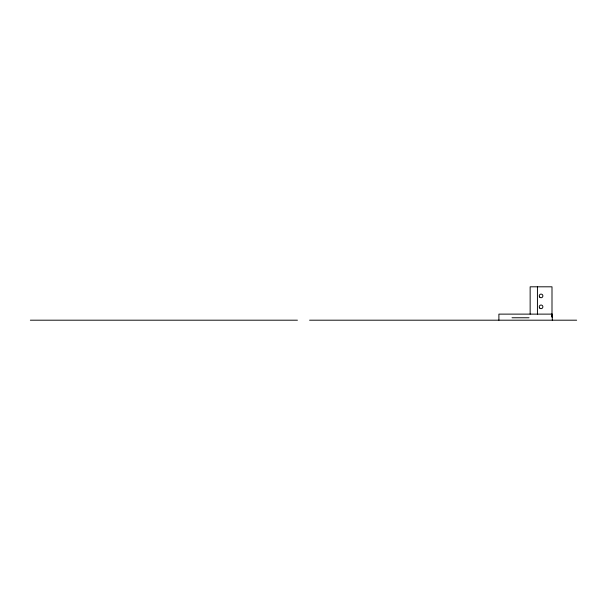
<?xml version="1.0" encoding="UTF-8"?>
<svg xmlns="http://www.w3.org/2000/svg" width="607" height="607" viewBox="0 0 607 607"><rect width="100%" height="100%" fill="white"/><g stroke="black" fill="none" stroke-linecap="round" stroke-linejoin="round"><path stroke-width="0.91" d="M512.027 317.764L529.023 317.764M30.35 320.192L297.43 320.192M309.57 320.192L576.65 320.192M552.287 320.192L552.287 314.123L498.893 314.123L498.893 320.192M551.877 314.123L551.998 317.158L551.998 286.808L530.146 286.808L530.146 314.123M537.43 286.808L537.43 314.123M539.714 308.06A1.821 1.821 0 0 0 542.802 307.4A1.821 1.821 0 0 0 540.693 305.055A1.821 1.821 0 0 0 539.714 308.06M539.714 297.134A1.821 1.821 0 0 0 542.802 296.474A1.821 1.821 0 0 0 540.693 294.129A1.821 1.821 0 0 0 539.714 297.134"/></g></svg>
